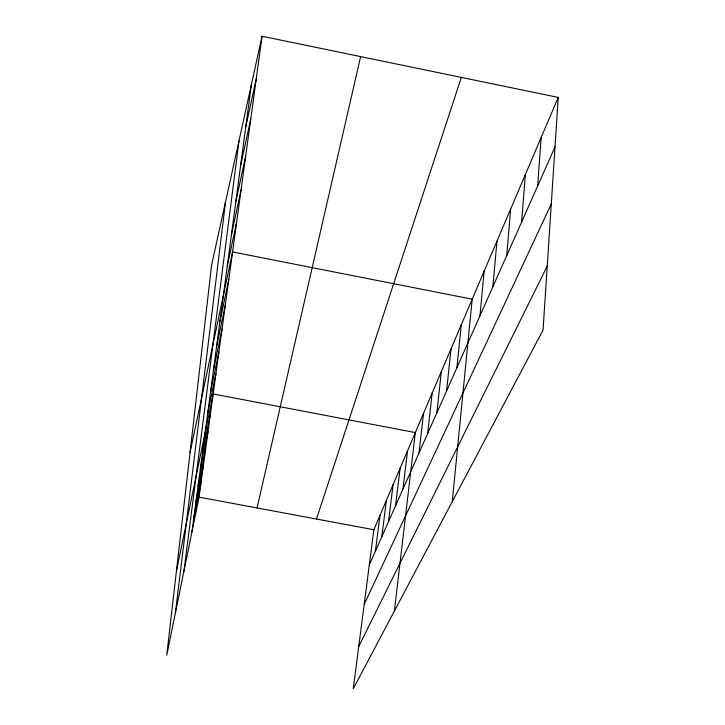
<?xml version="1.0" encoding="UTF-8"?>
<svg xmlns="http://www.w3.org/2000/svg" width="725" height="725" viewBox="0 0 725 725"><rect width="100%" height="100%" fill="white"/><g stroke="black" fill="none" stroke-linecap="round" stroke-linejoin="round"><path stroke-width="1.09" d="M558.25 97.422L543.052 330.093L353.265 688.75L373.873 529.739L558.25 97.422L262.06 36.25L211.618 264.997L166.75 655.255L199.067 497.142L262.06 36.25M537.669 185.917L541.176 137.451M521.619 222.04L525.353 174.553M506.73 255.553L510.654 209.017M492.873 286.728L496.96 241.126M479.959 315.792L484.173 271.123M452.264 501.673L472.202 299.189L232.58 251.956L190.086 452.3M456.904 367.693L461.29 324.773M446.573 390.947L451.022 348.852M436.84 412.86L441.335 371.562M427.65 433.541L432.182 393.022M418.968 453.089L423.527 413.332M394.391 611.03L415.316 432.571L213.168 393.965L176.429 571.101M402.946 489.139L407.532 450.832M175.341 613.214L225.511 202.012M395.542 505.796L400.127 468.187M388.509 521.638L393.086 484.699M381.812 536.708L386.38 500.422M183.905 571.318L238.996 140.849M375.423 551.082L379.982 515.421M191.944 531.978L251.358 84.798M198.052 486.031L205.601 449.337M195.913 502.09L203.317 466.03M193.883 517.387L201.142 481.953M202.656 451.394L210.513 413.377M200.29 469.147L207.993 431.81M210.531 392.062L218.914 351.906M207.758 412.933L215.968 373.511M216.576 346.559L225.348 304.881M213.467 369.977L222.04 329.068M219.883 321.692L228.855 279.225M231.402 234.991L241.044 189.995M227.26 266.138L236.667 222.004M235.843 201.568L245.739 155.685M240.618 165.599L250.778 118.828M245.775 126.793L256.197 79.134M257.04 507.953L360.633 56.604M316.472 519.037L461.336 77.403M369.333 564.793L555.024 146.858M364.204 604.36L551.299 203.897M358.748 646.482L547.239 266.102M199.067 497.142L373.873 529.739"/></g></svg>
